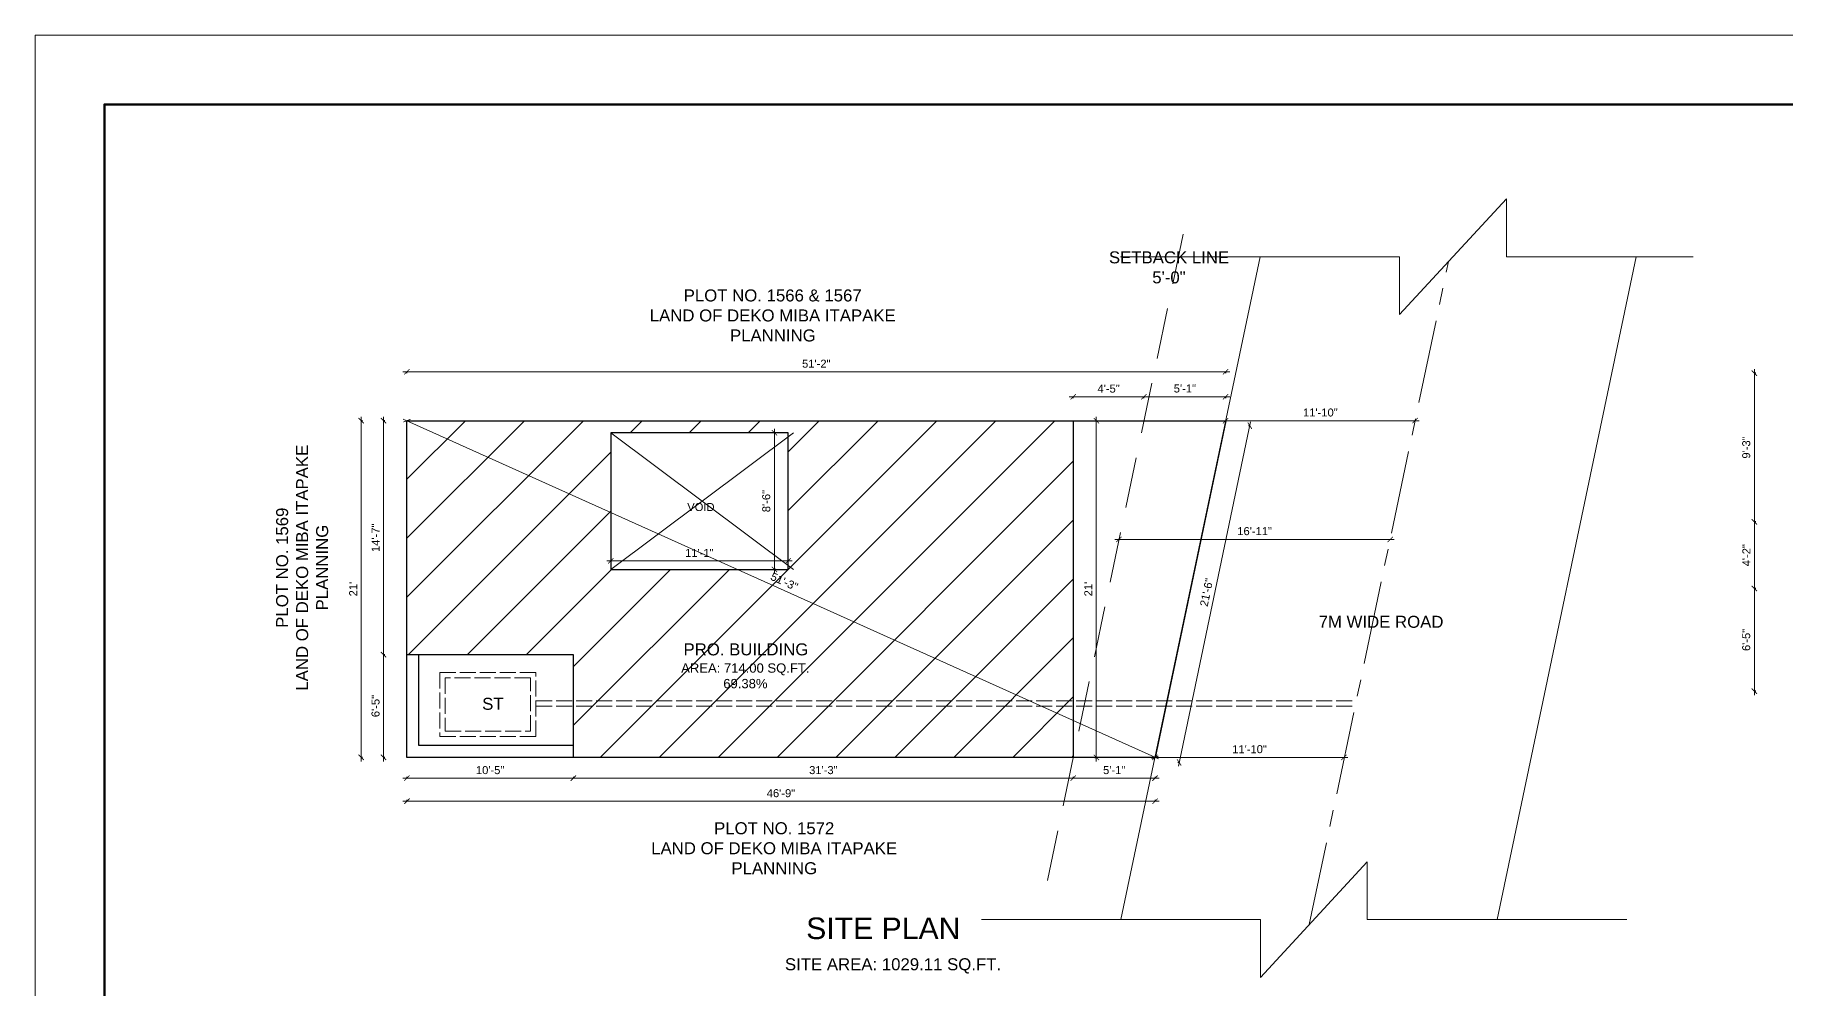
# Model space of a CAD drawing. Header units: inches. Extents: x -12073856 to 12321241, y -1226296 to 1319224.
# Drawn here: x 115786 to 117099, y 46204 to 46920 of the extents above; entities that cross this region are included whole.
import ezdxf

# ---------------------------------------------------------------- set-up
doc = ezdxf.new("R2010")
doc.units = ezdxf.units.IN
doc.header["$MEASUREMENT"] = 0
doc.header["$PDMODE"] = 35
for name, pattern in [('ACAD_ISO02W100', [15, 12, -3]), ('CENTER', [2, 1.25, -0.25, 0.25, -0.25]), ('CONTINU', [0]), ('DASHED', [19.05, 12.7, -6.35])]:
    doc.linetypes.add(name, pattern=pattern)
for name, color, linetype, lineweight in [('BORDER', 7, 'Continuous', 60), ('Break Line', 125, 'CONTINU', 15), ('Centre Line', 7, 'CENTER', 18), ('Dimension', 130, 'Continuous', 9), ('Hatch', 9, 'Continuous', 9), ('Hidden', 254, 'ACAD_ISO02W100', 15), ('rOAD', 40, 'Continuous', 18), ('Setback Line', 2, 'DASHED', 13), ('SITE BOUNDARY', 1, 'Continuous', 30), ('TEXT', 255, 'Continuous', 35), ('Window', 3, 'Continuous', 0), ('Windows', 151, 'Continuous', 15)]:
    doc.layers.add(name, color=color, linetype=linetype, lineweight=lineweight)
doc.styles.get("Standard").update_dxf_attribs({"font": 'arial.ttf'})
doc.dimstyles.get("Standard").update_dxf_attribs({"dimtxt": 6, "dimasz": 4, "dimexe": 0, "dimexo": 6, "dimgap": 3, "dimtad": 1, "dimdec": 0, "dimzin": 0, "dimdsep": 46, "dimlunit": 4, "dimtxsty": 'Standard', "dimblk": 'ARCHTICK', "dimcen": 0.09, "dimdle": 3, "dimclrd": 256, "dimadec": 0, "dimazin": 0, "dimtfac": 1, "dimtdec": 0, "dimtofl": 0, "dimtmove": 0, "dimatfit": 3, "dimfxl": 1, "dimfxlon": 1, "dimtolj": 1, "dimtzin": 0, "dimlwd": -1, "dimarcsym": 0})

# ---------------------------------------------------------------- blocks, each defined once
blk = doc.blocks.new('_ArchTick')
at = {"color": 0, "linetype": 'ByBlock', "const_width": 0.15}
blk.add_lwpolyline([(-0.5, -0.5), (0.5, 0.5)], dxfattribs=at)
blk = doc.blocks.new('*D1813')
at = {"layer": 'Defpoints', "color": 0, "transparency": 16777216}
for p in [(116678.9, 46648.6), (116617.6, 46630.6), (116678.9, 46630.6)]:
    blk.add_point(p, dxfattribs=at)
at = {"layer": 'Dimension', "transparency": 16777216}
blk.add_line((116614.6, 46648.6), (116681.9, 46648.6), dxfattribs=at)
at = {"layer": 'Dimension', "color": 0, "lineweight": -2, "transparency": 16777216}
for p, q in [((116617.6, 46647.6), (116617.6, 46648.6)), ((116678.9, 46647.6), (116678.9, 46648.6))]:
    blk.add_line(p, q, dxfattribs=at)
at = {"layer": 'Dimension', "transparency": 16777216, "xscale": 4, "yscale": 4, "zscale": 4, "rotation": 180}
blk.add_blockref('_ArchTick', (116617.6, 46648.6), dxfattribs=at)
at = {"layer": 'Dimension', "transparency": 16777216, "xscale": 4, "yscale": 4, "zscale": 4}
blk.add_blockref('_ArchTick', (116678.9, 46648.6), dxfattribs=at)
at = {"layer": 'Dimension', "color": 0, "lineweight": -2, "transparency": 16777216, "insert": (116648.3, 46654.7), "char_height": 6, "attachment_point": 5}
blk.add_mtext('\\A1;5\'-1"', dxfattribs=at)
blk = doc.blocks.new('*D1814')
at = {"layer": 'Defpoints', "color": 0, "transparency": 16777216}
for p in [(116564.6, 46378.1), (116625.9, 46378.1), (116564.6, 46362.5)]:
    blk.add_point(p, dxfattribs=at)
at = {"layer": 'Dimension', "transparency": 16777216}
blk.add_line((116628.9, 46362.5), (116561.6, 46362.5), dxfattribs=at)
at = {"layer": 'Dimension', "color": 0, "lineweight": -2, "transparency": 16777216}
for p, q in [((116564.6, 46363.5), (116564.6, 46362.5)), ((116625.9, 46363.5), (116625.9, 46362.5))]:
    blk.add_line(p, q, dxfattribs=at)
at = {"layer": 'Dimension', "transparency": 16777216, "xscale": 4, "yscale": 4, "zscale": 4, "rotation": 180}
blk.add_blockref('_ArchTick', (116564.6, 46362.5), dxfattribs=at)
at = {"layer": 'Dimension', "transparency": 16777216, "xscale": 4, "yscale": 4, "zscale": 4}
blk.add_blockref('_ArchTick', (116625.9, 46362.5), dxfattribs=at)
at = {"layer": 'Dimension', "color": 0, "lineweight": -2, "transparency": 16777216, "insert": (116595.3, 46368.5), "char_height": 6, "attachment_point": 5}
blk.add_mtext('\\A1;5\'-1"', dxfattribs=at)
blk = doc.blocks.new('*D1815')
at = {"layer": 'Defpoints', "color": 0, "transparency": 16777216}
for p in [(116189.7, 46378.1), (116564.6, 46378.1), (116189.7, 46362.5)]:
    blk.add_point(p, dxfattribs=at)
at = {"layer": 'Dimension', "transparency": 16777216}
blk.add_line((116567.6, 46362.5), (116186.7, 46362.5), dxfattribs=at)
at = {"layer": 'Dimension', "color": 0, "lineweight": -2, "transparency": 16777216}
for p, q in [((116189.7, 46363.5), (116189.7, 46362.5)), ((116564.6, 46363.5), (116564.6, 46362.5))]:
    blk.add_line(p, q, dxfattribs=at)
at = {"layer": 'Dimension', "transparency": 16777216, "xscale": 4, "yscale": 4, "zscale": 4, "rotation": 180}
blk.add_blockref('_ArchTick', (116189.7, 46362.5), dxfattribs=at)
at = {"layer": 'Dimension', "transparency": 16777216, "xscale": 4, "yscale": 4, "zscale": 4}
blk.add_blockref('_ArchTick', (116564.6, 46362.5), dxfattribs=at)
at = {"layer": 'Dimension', "color": 0, "lineweight": -2, "transparency": 16777216, "insert": (116377.2, 46368.5), "char_height": 6, "attachment_point": 5}
blk.add_mtext('\\A1;31\'-3"', dxfattribs=at)
blk = doc.blocks.new('*D1816')
at = {"layer": 'Defpoints', "color": 0, "transparency": 16777216}
for p in [(116064.9, 46378.1), (116189.7, 46378.1), (116064.9, 46362.5)]:
    blk.add_point(p, dxfattribs=at)
at = {"layer": 'Windows', "transparency": 16777216}
blk.add_line((116192.7, 46362.5), (116061.9, 46362.5), dxfattribs=at)
at = {"layer": 'Windows', "color": 0, "lineweight": -2, "transparency": 16777216}
for p, q in [((116064.9, 46363.5), (116064.9, 46362.5)), ((116189.7, 46363.5), (116189.7, 46362.5))]:
    blk.add_line(p, q, dxfattribs=at)
at = {"layer": 'Windows', "transparency": 16777216, "xscale": 4, "yscale": 4, "zscale": 4, "rotation": 180}
blk.add_blockref('_ArchTick', (116064.9, 46362.5), dxfattribs=at)
at = {"layer": 'Windows', "transparency": 16777216, "xscale": 4, "yscale": 4, "zscale": 4}
blk.add_blockref('_ArchTick', (116189.7, 46362.5), dxfattribs=at)
at = {"layer": 'Windows', "color": 0, "lineweight": -2, "transparency": 16777216, "insert": (116127.3, 46368.5), "char_height": 6, "attachment_point": 5}
blk.add_mtext('\\A1;10\'-5"', dxfattribs=at)
blk = doc.blocks.new('*D1817')
at = {"layer": 'Defpoints', "color": 0, "transparency": 16777216}
for p in [(116064.9, 46630.6), (116064.9, 46630.6), (116625.9, 46378.1)]:
    blk.add_point(p, dxfattribs=at)
at = {"layer": 'Dimension', "transparency": 16777216}
blk.add_line((116628.6, 46376.9), (116062.2, 46631.8), dxfattribs=at)
at = {"layer": 'Dimension', "transparency": 16777216, "xscale": 4, "yscale": 4, "zscale": 4}
for p, rotation in [((116064.9, 46630.6), 155.7682148138316), ((116625.9, 46378.1), 335.7682148138316)]:
    blk.add_blockref('_ArchTick', p, dxfattribs=dict(at, rotation=rotation))
at = {"layer": 'Dimension', "color": 0, "lineweight": -2, "transparency": 16777216, "insert": (116347.9, 46509.9), "char_height": 6, "attachment_point": 5, "rotation": 335.7682}
blk.add_mtext('\\A1;51\'-3"', dxfattribs=at)
blk = doc.blocks.new('*D1818')
at = {"layer": 'Defpoints', "color": 0, "transparency": 16777216}
for p in [(116064.9, 46630.6), (116047.4, 46455.1), (116064.9, 46455.1)]:
    blk.add_point(p, dxfattribs=at)
at = {"layer": 'Dimension', "transparency": 16777216}
blk.add_line((116047.4, 46633.6), (116047.4, 46452.1), dxfattribs=at)
at = {"layer": 'Dimension', "color": 0, "lineweight": -2, "transparency": 16777216}
for p, q in [((116048.4, 46630.6), (116047.4, 46630.6)), ((116048.4, 46455.1), (116047.4, 46455.1))]:
    blk.add_line(p, q, dxfattribs=at)
at = {"layer": 'Dimension', "transparency": 16777216, "xscale": 4, "yscale": 4, "zscale": 4}
for p, rotation in [((116047.4, 46630.6), 90), ((116047.4, 46455.1), 270)]:
    blk.add_blockref('_ArchTick', p, dxfattribs=dict(at, rotation=rotation))
at = {"layer": 'Dimension', "color": 0, "lineweight": -2, "transparency": 16777216, "insert": (116041.4, 46542.8), "char_height": 6, "attachment_point": 5, "rotation": 90}
blk.add_mtext('\\A1;14\'-7"', dxfattribs=at)
blk = doc.blocks.new('*D1819')
at = {"layer": 'Defpoints', "color": 0, "transparency": 16777216}
for p in [(116678.9, 46630.6), (116625.9, 46378.1), (116644, 46374.3)]:
    blk.add_point(p, dxfattribs=at)
at = {"layer": 'Dimension', "transparency": 16777216}
blk.add_line((116697.6, 46629.7), (116643.4, 46371.4), dxfattribs=at)
at = {"layer": 'Dimension', "color": 0, "lineweight": -2, "transparency": 16777216}
for p, q in [((116696, 46627), (116697, 46626.8)), ((116643, 46374.5), (116644, 46374.3))]:
    blk.add_line(p, q, dxfattribs=at)
at = {"layer": 'Dimension', "transparency": 16777216, "xscale": 4, "yscale": 4, "zscale": 4}
for p, rotation in [((116697, 46626.8), 78.14558705719465), ((116644, 46374.3), 258.1455870571946)]:
    blk.add_blockref('_ArchTick', p, dxfattribs=dict(at, rotation=rotation))
at = {"layer": 'Dimension', "color": 0, "lineweight": -2, "transparency": 16777216, "insert": (116664.6, 46501.8), "char_height": 6, "attachment_point": 5, "rotation": 78.1456}
blk.add_mtext('\\A1;21\'-6"', dxfattribs=at)
blk = doc.blocks.new('*D1820')
at = {"layer": 'Defpoints', "color": 0, "transparency": 16777216}
for p in [(116678.9, 46667.3), (116064.9, 46630.6), (116678.9, 46630.6)]:
    blk.add_point(p, dxfattribs=at)
at = {"layer": 'Dimension', "transparency": 16777216}
blk.add_line((116061.9, 46667.3), (116681.9, 46667.3), dxfattribs=at)
at = {"layer": 'Dimension', "color": 0, "lineweight": -2, "transparency": 16777216}
for p, q in [((116064.9, 46666.3), (116064.9, 46667.3)), ((116678.9, 46666.3), (116678.9, 46667.3))]:
    blk.add_line(p, q, dxfattribs=at)
at = {"layer": 'Dimension', "transparency": 16777216, "xscale": 4, "yscale": 4, "zscale": 4, "rotation": 180}
blk.add_blockref('_ArchTick', (116064.9, 46667.3), dxfattribs=at)
at = {"layer": 'Dimension', "transparency": 16777216, "xscale": 4, "yscale": 4, "zscale": 4}
blk.add_blockref('_ArchTick', (116678.9, 46667.3), dxfattribs=at)
at = {"layer": 'Dimension', "color": 0, "lineweight": -2, "transparency": 16777216, "insert": (116371.9, 46673.3), "char_height": 6, "attachment_point": 5}
blk.add_mtext('\\A1;51\'-2"', dxfattribs=at)
blk = doc.blocks.new('*D1821')
at = {"layer": 'Defpoints', "color": 0, "transparency": 16777216}
for p in [(116064.9, 46378.1), (116625.9, 46378.1), (116625.9, 46345.2)]:
    blk.add_point(p, dxfattribs=at)
at = {"layer": 'Dimension', "transparency": 16777216}
blk.add_line((116061.9, 46345.2), (116628.9, 46345.2), dxfattribs=at)
at = {"layer": 'Dimension', "color": 0, "lineweight": -2, "transparency": 16777216}
for p, q in [((116064.9, 46346.2), (116064.9, 46345.2)), ((116625.9, 46346.2), (116625.9, 46345.2))]:
    blk.add_line(p, q, dxfattribs=at)
at = {"layer": 'Dimension', "transparency": 16777216, "xscale": 4, "yscale": 4, "zscale": 4, "rotation": 180}
blk.add_blockref('_ArchTick', (116064.9, 46345.2), dxfattribs=at)
at = {"layer": 'Dimension', "transparency": 16777216, "xscale": 4, "yscale": 4, "zscale": 4}
blk.add_blockref('_ArchTick', (116625.9, 46345.2), dxfattribs=at)
at = {"layer": 'Dimension', "color": 0, "lineweight": -2, "transparency": 16777216, "insert": (116345.4, 46351.2), "char_height": 6, "attachment_point": 5}
blk.add_mtext('\\A1;46\'-9"', dxfattribs=at)
blk = doc.blocks.new('*D1885')
at = {"layer": 'Defpoints', "color": 0, "transparency": 16777216}
for p in [(116598.9, 46541.6), (116598.9, 46541.6), (116802.3, 46541.7)]:
    blk.add_point(p, dxfattribs=at)
at = {"layer": 'Dimension', "transparency": 16777216}
blk.add_line((116805.3, 46541.6), (116595.9, 46541.6), dxfattribs=at)
at = {"layer": 'Dimension', "transparency": 16777216, "xscale": 4, "yscale": 4, "zscale": 4, "rotation": 180}
blk.add_blockref('_ArchTick', (116598.9, 46541.6), dxfattribs=at)
at = {"layer": 'Dimension', "transparency": 16777216, "xscale": 4, "yscale": 4, "zscale": 4}
blk.add_blockref('_ArchTick', (116802.3, 46541.6), dxfattribs=at)
at = {"layer": 'Dimension', "color": 0, "lineweight": -2, "transparency": 16777216, "insert": (116700.6, 46547.7), "char_height": 6, "attachment_point": 5}
blk.add_mtext('\\A1;16\'-11"', dxfattribs=at)
blk = doc.blocks.new('*D1822')
at = {"layer": 'Defpoints', "color": 0, "transparency": 16777216}
for p in [(116564.6, 46648.6), (116564.6, 46630.6), (116617.6, 46630.6)]:
    blk.add_point(p, dxfattribs=at)
at = {"layer": 'Dimension', "transparency": 16777216}
blk.add_line((116620.6, 46648.6), (116561.6, 46648.6), dxfattribs=at)
at = {"layer": 'Dimension', "color": 0, "lineweight": -2, "transparency": 16777216}
for p, q in [((116564.6, 46647.6), (116564.6, 46648.6)), ((116617.6, 46647.6), (116617.6, 46648.6))]:
    blk.add_line(p, q, dxfattribs=at)
at = {"layer": 'Dimension', "transparency": 16777216, "xscale": 4, "yscale": 4, "zscale": 4, "rotation": 180}
blk.add_blockref('_ArchTick', (116564.6, 46648.6), dxfattribs=at)
at = {"layer": 'Dimension', "transparency": 16777216, "xscale": 4, "yscale": 4, "zscale": 4}
blk.add_blockref('_ArchTick', (116617.6, 46648.6), dxfattribs=at)
at = {"layer": 'Dimension', "color": 0, "lineweight": -2, "transparency": 16777216, "insert": (116591.1, 46654.6), "char_height": 6, "attachment_point": 5}
blk.add_mtext('\\A1;4\'-5"', dxfattribs=at)
blk = doc.blocks.new('*D1886')
at = {"layer": 'Defpoints', "color": 0, "transparency": 16777216}
for p in [(116625.9, 46378.1), (116767.6, 46378.1), (116767.6, 46376.7)]:
    blk.add_point(p, dxfattribs=at)
at = {"layer": 'Dimension', "transparency": 16777216}
blk.add_line((116622.9, 46378.1), (116770.6, 46378.1), dxfattribs=at)
at = {"layer": 'Dimension', "transparency": 16777216, "xscale": 4, "yscale": 4, "zscale": 4, "rotation": 180}
blk.add_blockref('_ArchTick', (116625.9, 46378.1), dxfattribs=at)
at = {"layer": 'Dimension', "transparency": 16777216, "xscale": 4, "yscale": 4, "zscale": 4}
blk.add_blockref('_ArchTick', (116767.6, 46378.1), dxfattribs=at)
at = {"layer": 'Dimension', "color": 0, "lineweight": -2, "transparency": 16777216, "insert": (116696.8, 46384.2), "char_height": 6, "attachment_point": 5}
blk.add_mtext('\\A1;11\'-10"', dxfattribs=at)
blk = doc.blocks.new('*D1823')
at = {"layer": 'Defpoints', "color": 0, "transparency": 16777216}
for p in [(116678.9, 46630.6), (116820.9, 46630.6), (116820.9, 46630.6)]:
    blk.add_point(p, dxfattribs=at)
at = {"layer": 'Dimension', "transparency": 16777216}
blk.add_line((116675.9, 46630.6), (116823.9, 46630.6), dxfattribs=at)
at = {"layer": 'Dimension', "transparency": 16777216, "xscale": 4, "yscale": 4, "zscale": 4, "rotation": 180}
blk.add_blockref('_ArchTick', (116678.9, 46630.6), dxfattribs=at)
at = {"layer": 'Dimension', "transparency": 16777216, "xscale": 4, "yscale": 4, "zscale": 4}
blk.add_blockref('_ArchTick', (116820.9, 46630.6), dxfattribs=at)
at = {"layer": 'Dimension', "color": 0, "lineweight": -2, "transparency": 16777216, "insert": (116749.9, 46636.7), "char_height": 6, "attachment_point": 5}
blk.add_mtext('\\A1;11\'-10"', dxfattribs=at)
blk = doc.blocks.new('*D2035')
at = {"layer": 'Defpoints', "color": 0, "transparency": 16777216}
for p in [(116350.7, 46525.4), (116217.7, 46519.1), (116350.7, 46519.1)]:
    blk.add_point(p, dxfattribs=at)
at = {"layer": 'Dimension', "transparency": 16777216}
blk.add_line((116214.7, 46525.4), (116353.7, 46525.4), dxfattribs=at)
at = {"layer": 'Dimension', "color": 0, "lineweight": -2, "transparency": 16777216}
for p, q in [((116217.7, 46525.1), (116217.7, 46525.4)), ((116350.7, 46525.1), (116350.7, 46525.4))]:
    blk.add_line(p, q, dxfattribs=at)
at = {"layer": 'Dimension', "transparency": 16777216, "xscale": 4, "yscale": 4, "zscale": 4, "rotation": 180}
blk.add_blockref('_ArchTick', (116217.7, 46525.4), dxfattribs=at)
at = {"layer": 'Dimension', "transparency": 16777216, "xscale": 4, "yscale": 4, "zscale": 4}
blk.add_blockref('_ArchTick', (116350.7, 46525.4), dxfattribs=at)
at = {"layer": 'Dimension', "color": 0, "lineweight": -2, "transparency": 16777216, "insert": (116284.2, 46531.4), "char_height": 6, "attachment_point": 5}
blk.add_mtext('\\A1;11\'-1"', dxfattribs=at)
blk = doc.blocks.new('*D2036')
at = {"layer": 'Defpoints', "color": 0, "transparency": 16777216}
for p in [(116350.7, 46621.6), (116340.5, 46519.1), (116350.7, 46519.1)]:
    blk.add_point(p, dxfattribs=at)
at = {"layer": 'Dimension', "transparency": 16777216}
blk.add_line((116340.5, 46624.6), (116340.5, 46516.1), dxfattribs=at)
at = {"layer": 'Dimension', "color": 0, "lineweight": -2, "transparency": 16777216}
for p, q in [((116341.5, 46621.6), (116340.5, 46621.6)), ((116341.5, 46519.1), (116340.5, 46519.1))]:
    blk.add_line(p, q, dxfattribs=at)
at = {"layer": 'Dimension', "transparency": 16777216, "xscale": 4, "yscale": 4, "zscale": 4}
for p, rotation in [((116340.5, 46621.6), 90), ((116340.5, 46519.1), 270)]:
    blk.add_blockref('_ArchTick', p, dxfattribs=dict(at, rotation=rotation))
at = {"layer": 'Dimension', "color": 0, "lineweight": -2, "transparency": 16777216, "insert": (116334.4, 46570.3), "char_height": 6, "attachment_point": 5, "rotation": 90}
blk.add_mtext('\\A1;8\'-6"', dxfattribs=at)
blk = doc.blocks.new('*D1874')
at = {"layer": 'Defpoints', "color": 0, "transparency": 16777216}
for p in [(116064.9, 46455.1), (116047.4, 46378.1), (116064.9, 46378.1)]:
    blk.add_point(p, dxfattribs=at)
at = {"layer": 'Dimension', "transparency": 16777216}
blk.add_line((116047.4, 46458.1), (116047.4, 46375.1), dxfattribs=at)
at = {"layer": 'Dimension', "color": 0, "lineweight": -2, "transparency": 16777216}
for p, q in [((116048.4, 46455.1), (116047.4, 46455.1)), ((116048.4, 46378.1), (116047.4, 46378.1))]:
    blk.add_line(p, q, dxfattribs=at)
at = {"layer": 'Dimension', "transparency": 16777216, "xscale": 4, "yscale": 4, "zscale": 4}
for p, rotation in [((116047.4, 46455.1), 90), ((116047.4, 46378.1), 270)]:
    blk.add_blockref('_ArchTick', p, dxfattribs=dict(at, rotation=rotation))
at = {"layer": 'Dimension', "color": 0, "transparency": 16777216, "insert": (116041.4, 46416.6), "char_height": 6, "attachment_point": 5, "rotation": 90}
blk.add_mtext('\\A1;6\'-5"', dxfattribs=at)
blk = doc.blocks.new('*D1875')
at = {"layer": 'Defpoints', "color": 0, "transparency": 16777216}
for p in [(116064.9, 46630.6), (116030.6, 46378.1), (116064.9, 46378.1)]:
    blk.add_point(p, dxfattribs=at)
at = {"layer": 'Windows', "transparency": 16777216}
blk.add_line((116030.6, 46633.6), (116030.6, 46375.1), dxfattribs=at)
at = {"layer": 'Windows', "color": 0, "lineweight": -2, "transparency": 16777216}
for p, q in [((116031.6, 46630.6), (116030.6, 46630.6)), ((116031.6, 46378.1), (116030.6, 46378.1))]:
    blk.add_line(p, q, dxfattribs=at)
at = {"layer": 'Windows', "transparency": 16777216, "xscale": 4, "yscale": 4, "zscale": 4}
for p, rotation in [((116030.6, 46630.6), 90), ((116030.6, 46378.1), 270)]:
    blk.add_blockref('_ArchTick', p, dxfattribs=dict(at, rotation=rotation))
at = {"layer": 'Windows', "color": 0, "transparency": 16777216, "insert": (116024.6, 46504.3), "char_height": 6, "attachment_point": 5, "rotation": 90}
blk.add_mtext("\\A1;21'", dxfattribs=at)
blk = doc.blocks.new('*D2037')
at = {"layer": 'Defpoints', "color": 0, "transparency": 16777216}
for p in [(116564.6, 46630.6), (116564.6, 46378.1), (116581.9, 46378.1)]:
    blk.add_point(p, dxfattribs=at)
at = {"layer": 'Dimension', "color": 0, "lineweight": -2, "transparency": 16777216}
for p, q in [((116580.9, 46630.6), (116581.9, 46630.6)), ((116580.9, 46378.1), (116581.9, 46378.1))]:
    blk.add_line(p, q, dxfattribs=at)
at = {"layer": 'Dimension', "transparency": 16777216}
blk.add_line((116581.9, 46633.6), (116581.9, 46375.1), dxfattribs=at)
at = {"layer": 'Dimension', "transparency": 16777216, "xscale": 4, "yscale": 4, "zscale": 4}
for p, rotation in [((116581.9, 46630.6), 90), ((116581.9, 46378.1), 270)]:
    blk.add_blockref('_ArchTick', p, dxfattribs=dict(at, rotation=rotation))
at = {"layer": 'Dimension', "color": 0, "lineweight": -2, "transparency": 16777216, "insert": (116575.9, 46504.3), "char_height": 6, "attachment_point": 5, "rotation": 90}
blk.add_mtext("\\A1;21'", dxfattribs=at)
blk = doc.blocks.new('*D2747')
at = {"layer": 'Defpoints', "color": 0, "transparency": 16777216}
for p in [(117323.1, 46666.2), (117075.4, 46554.7), (117323.1, 46554.7)]:
    blk.add_point(p, dxfattribs=at)
at = {"layer": 'Windows', "transparency": 16777216}
blk.add_line((117075.4, 46669.2), (117075.4, 46551.7), dxfattribs=at)
at = {"layer": 'Windows', "color": 0, "lineweight": -2, "transparency": 16777216}
for p, q in [((117076.4, 46666.2), (117075.4, 46666.2)), ((117076.4, 46554.7), (117075.4, 46554.7))]:
    blk.add_line(p, q, dxfattribs=at)
at = {"layer": 'Windows', "transparency": 16777216, "xscale": 4, "yscale": 4, "zscale": 4}
for p, rotation in [((117075.4, 46666.2), 90), ((117075.4, 46554.7), 270)]:
    blk.add_blockref('_ArchTick', p, dxfattribs=dict(at, rotation=rotation))
at = {"layer": 'Windows', "color": 0, "transparency": 16777216, "insert": (117069.3, 46610.5), "char_height": 6, "attachment_point": 5, "rotation": 90}
blk.add_mtext('\\A1;9\'-3"', dxfattribs=at)
blk = doc.blocks.new('*D2748')
at = {"layer": 'Defpoints', "color": 0, "transparency": 16777216}
for p in [(117323.1, 46554.7), (117075.4, 46504.7), (117184.3, 46504.7)]:
    blk.add_point(p, dxfattribs=at)
at = {"layer": 'Windows', "transparency": 16777216}
blk.add_line((117075.4, 46557.7), (117075.4, 46501.7), dxfattribs=at)
at = {"layer": 'Windows', "color": 0, "lineweight": -2, "transparency": 16777216}
for p, q in [((117076.4, 46554.7), (117075.4, 46554.7)), ((117076.4, 46504.7), (117075.4, 46504.7))]:
    blk.add_line(p, q, dxfattribs=at)
at = {"layer": 'Windows', "transparency": 16777216, "xscale": 4, "yscale": 4, "zscale": 4}
for p, rotation in [((117075.4, 46554.7), 90), ((117075.4, 46504.7), 270)]:
    blk.add_blockref('_ArchTick', p, dxfattribs=dict(at, rotation=rotation))
at = {"layer": 'Windows', "color": 0, "transparency": 16777216, "insert": (117069.4, 46529.7), "char_height": 6, "attachment_point": 5, "rotation": 90}
blk.add_mtext('\\A1;4\'-2"', dxfattribs=at)
blk = doc.blocks.new('*D2749')
at = {"layer": 'Defpoints', "color": 0, "transparency": 16777216}
for p in [(117184.3, 46504.7), (117075.4, 46427.7), (117323.1, 46427.7)]:
    blk.add_point(p, dxfattribs=at)
at = {"layer": 'Windows', "transparency": 16777216}
blk.add_line((117075.4, 46507.7), (117075.4, 46424.7), dxfattribs=at)
at = {"layer": 'Windows', "color": 0, "lineweight": -2, "transparency": 16777216}
for p, q in [((117076.4, 46504.7), (117075.4, 46504.7)), ((117076.4, 46427.7), (117075.4, 46427.7))]:
    blk.add_line(p, q, dxfattribs=at)
at = {"layer": 'Windows', "transparency": 16777216, "xscale": 4, "yscale": 4, "zscale": 4}
for p, rotation in [((117075.4, 46504.7), 90), ((117075.4, 46427.7), 270)]:
    blk.add_blockref('_ArchTick', p, dxfattribs=dict(at, rotation=rotation))
at = {"layer": 'Windows', "color": 0, "transparency": 16777216, "insert": (117069.3, 46466.2), "char_height": 6, "attachment_point": 5, "rotation": 90}
blk.add_mtext('\\A1;6\'-5"', dxfattribs=at)

msp = doc.modelspace()

# ---------------------------------------------------------------- hatches: boundary and pattern name
at = {"layer": 'Hatch'}
h = msp.add_hatch(dxfattribs=at)
h.set_pattern_fill('ANSI31', color=256, scale=250)
h.set_pattern_definition([(45, (-7196.075, 8576.25), (-22.097087, 22.097087), [])])
h.paths.add_polyline_path([(116564.61, 46630.6), (116564.61, 46378.1), (116189.73, 46378.1), (116189.73, 46455.1), (116064.91, 46455.1), (116064.91, 46630.6)])
h.paths.add_polyline_path([(116268.31, 46424.53), (116369.03, 46424.53), (116369.03, 46468.06), (116268.31, 46468.06)], flags=24)
h.paths.add_polyline_path([(116273.59, 46559.58), (116297.08, 46559.58), (116297.08, 46571.95), (116273.59, 46571.95)], flags=8)
h.paths.add_polyline_path([(116350.73, 46621.6), (116217.73, 46621.6), (116217.73, 46519.1), (116350.73, 46519.1)], flags=16)

# ---------------------------------------------------------------- linework, layer by layer
at = {"layer": 'BORDER'}
msp.add_lwpolyline([(118900.84, 46867.84), (118900.84, 44776.99), (115838.01, 44776.99), (115838.01, 46867.84)], close=True, dxfattribs=at)
at = {"layer": 'Break Line'}
for p, q in [((116809.35, 46710.25), (116889.41, 46796.95)), ((116889.41, 46753.6), (116889.41, 46796.95)), ((116809.35, 46753.6), (116600.12, 46753.6)), ((116809.35, 46753.6), (116809.35, 46710.25)), ((117029.44, 46753.6), (116889.41, 46753.6)), ((116704.99, 46213.07), (116785.05, 46299.77)), ((116785.05, 46256.42), (116785.05, 46299.77)), ((116704.99, 46256.42), (116495.76, 46256.42)), ((116704.99, 46256.42), (116704.99, 46213.07)), ((116979.73, 46256.42), (116785.05, 46256.42))]:
    msp.add_line(p, q, dxfattribs=at)
at = {"layer": 'Centre Line', "ltscale": 50}
msp.add_line((116741.63, 46252.76), (116845.99, 46749.93), dxfattribs=at)
at = {"layer": 'Hidden'}
for p, q in [((116161.85, 46420.48), (116776.84, 46420.48)), ((116161.85, 46416.48), (116776, 46416.48))]:
    msp.add_line(p, q, dxfattribs=at)
for points in [[(116161.5, 46393.63), (116161.5, 46441.63), (116089.5, 46441.63), (116089.5, 46393.63)], [(116157.5, 46397.63), (116157.5, 46437.63), (116093.5, 46437.63), (116093.5, 46397.63)]]:
    msp.add_lwpolyline(points, close=True, dxfattribs=at)
at = {"layer": 'rOAD'}
for p, q in [((116600.37, 46256.42), (116704.73, 46753.6)), ((116882.39, 46256.42), (116986.75, 46753.6))]:
    msp.add_line(p, q, dxfattribs=at)
at = {"layer": 'Setback Line', "ltscale": 3}
msp.add_line((116545.24, 46285.82), (116647.73, 46774.11), dxfattribs=at)
at = {"layer": 'SITE BOUNDARY'}
for p, q in [((116064.91, 46455.1), (116064.91, 46630.6)), ((116064.91, 46630.6), (116678.91, 46630.6)), ((116678.91, 46630.6), (116625.91, 46378.1)), ((116064.91, 46378.1), (116064.91, 46455.1)), ((116073.91, 46387.1), (116073.91, 46455.1)), ((116189.73, 46378.1), (116064.91, 46378.1)), ((116189.73, 46387.1), (116073.91, 46387.1)), ((116625.91, 46378.1), (116189.73, 46378.1))]:
    msp.add_line(p, q, dxfattribs=at)
for points in [[(116564.61, 46630.6), (116564.61, 46378.1), (116189.73, 46378.1), (116189.73, 46455.1), (116064.91, 46455.1), (116064.91, 46630.6)], [(116350.73, 46621.6), (116217.73, 46621.6), (116217.73, 46519.1), (116350.73, 46519.1)]]:
    msp.add_lwpolyline(points, close=True, dxfattribs=at)
at = {"layer": 'Window'}
msp.add_lwpolyline([(118952.84, 46919.84), (118952.84, 44724.99), (115786.01, 44724.99), (115786.01, 46919.84)], close=True, dxfattribs=at)
at = {"layer": 'Windows'}
for p, q in [((116354.73, 46621.6), (116217.73, 46519.1)), ((116217.73, 46621.6), (116354.73, 46519.1))]:
    msp.add_line(p, q, dxfattribs=at)

# ---------------------------------------------------------------- texts
at = {"layer": 'TEXT'}
for s, width, gutter_width, heights, insert, char_height, attachment_point in [('\\pi18.73171;SETBACK LINE\\P\\pi51.21705;5\'-0"', 126.3584, 1.5, [0], (116572.62, 46757.6), 9, 1), ('\\pi38.51127;PLOT NO. 1566 & 1567\\P\\pi13.06141;LAND OF DEKO MIBA ITAPAKE \\P\\pi73.22512;PLANNING', 208.9714, 1.5, [52.56], (116233.96, 46729.03), 9, 1), ('\\pi32.11468;VOID', 84.2389, 1, [0], (116243.01, 46562.76), 6, 7), ('7M WIDE ROAD', 126.3584, 1.5, [0], (116748.62, 46484.28), 9, 1), ('\\pi101.09982;PRO. BUILDING\\P\\pi99.3548;{\\H0.77778x;AREA: 714.00 SQ.FT.\\P\\pi130.93129;69.38%}', 294.0598, 2.7, [45.45], (116171.22, 46463.59), 9, 1), ('ST', 23.0959, 1.5, [12.05], (116121.32, 46422.76), 9, 1), ('\\pi60.22853;PLOT NO. 1572\\P\\pi13.06141;LAND OF DEKO MIBA ITAPAKE \\P\\pi73.22512;PLANNING', 208.9714, 1.5, [52.56], (116235.03, 46329.44), 9, 1), ('\\pi90.61169;SITE PLAN', 294.0598, 2.7, [45.45], (116273.69, 46257.99), 16.2, 1), ('\\pi184.4243;SITE AREA: 1029.11 SQ.FT.', 529.3077, 4.86, [81.82], (116163.97, 46227.43), 9, 1)]:
    msp.add_mtext_dynamic_manual_height_columns(s, width=width, gutter_width=gutter_width, heights=heights, dxfattribs=dict(at, insert=insert, char_height=char_height, attachment_point=attachment_point))
at = {"layer": 'TEXT', "insert": (115966.82, 46415.07), "char_height": 9, "attachment_point": 1, "rotation": 90}
msp.add_mtext_dynamic_manual_height_columns('\\pi60.17328;PLOT NO. 1569\\P\\pi13.06141;LAND OF DEKO MIBA ITAPAKE \\P\\pi73.22512;PLANNING', width=208.9714, gutter_width=1.5, heights=[52.56], dxfattribs=at)

# ---------------------------------------------------------------- dimensions: what is measured, and where the dimension line sits
at = {"layer": 'Dimension', "lineweight": -2}
for base, p1, p2, picture, middle in [((116678.91, 46667.28), (116064.91, 46630.6), (116678.91, 46630.6), '*D1820', (116371.91, 46673.34)), ((116564.61, 46648.59), (116617.61, 46630.6), (116564.61, 46630.6), '*D1822', (116591.11, 46654.64)), ((116678.91, 46648.59), (116617.61, 46630.6), (116678.91, 46630.6), '*D1813', (116648.26, 46654.65)), ((116820.94, 46630.6), (116678.91, 46630.6), (116820.94, 46630.6), '*D1823', (116749.93, 46636.66)), ((116598.93, 46541.64), (116802.27, 46541.65), (116598.93, 46541.64), '*D1885', (116700.6, 46547.7)), ((116350.73, 46525.4), (116217.73, 46519.1), (116350.73, 46519.1), '*D2035', (116284.23, 46531.41)), ((116625.91, 46345.15), (116064.91, 46378.1), (116625.91, 46378.1), '*D1821', (116345.41, 46351.22)), ((116189.73, 46362.45), (116564.61, 46378.1), (116189.73, 46378.1), '*D1815', (116377.17, 46368.52)), ((116564.61, 46362.45), (116625.91, 46378.1), (116564.61, 46378.1), '*D1814', (116595.26, 46368.51)), ((116767.64, 46378.1), (116625.91, 46378.1), (116767.64, 46376.66), '*D1886', (116696.78, 46384.16))]:
    dim = msp.add_linear_dim(base=base, p1=p1, p2=p2, dimstyle='Standard', override={"dimtmove": 1}, dxfattribs=at)
    dim.commit()
    dim.dimension.update_dxf_attribs({"geometry": picture, "text_midpoint": middle})
for base, p1, p2, picture, middle in [((116047.4462, 46455.099), (116064.9133, 46630.5965), (116064.9133, 46455.099), '*D1818', (116041.4339, 46542.8477)), ((116581.917, 46378.099), (116564.6058, 46630.5965), (116564.6058, 46378.099), '*D2037', (116575.9047, 46504.3477)), ((116340.4951, 46519.099), (116350.7306, 46621.5965), (116350.7306, 46519.099), '*D2036', (116334.4317, 46570.3477))]:
    dim = msp.add_linear_dim(base=base, p1=p1, p2=p2, angle=90, dimstyle='Standard', override={"dimtmove": 1}, dxfattribs=at)
    dim.commit()
    dim.dimension.update_dxf_attribs({"geometry": picture, "text_midpoint": middle})
for p1, p2, distance, picture, middle in [((116625.91, 46378.1), (116064.91, 46630.6), 0, '*D1817', (116347.9, 46509.88)), ((116678.91, 46630.6), (116625.91, 46378.1), 18.48, '*D1819', (116664.56, 46501.8))]:
    dim = msp.add_aligned_dim(p1=p1, p2=p2, distance=distance, dimstyle='Standard', override={"dimtmove": 1}, dxfattribs=at)
    dim.commit()
    dim.dimension.update_dxf_attribs({"geometry": picture, "text_midpoint": middle})
at = {"layer": 'Dimension'}
dim = msp.add_linear_dim(base=(116047.45, 46378.1), p1=(116064.91, 46455.1), p2=(116064.91, 46378.1), angle=90, dimstyle='Standard', override={"dimtmove": 1}, dxfattribs=at)
dim.commit()
dim.dimension.update_dxf_attribs({"geometry": '*D1874', "text_midpoint": (116041.38, 46416.6)})
at = {"layer": 'Windows'}
for base, p1, p2, picture, middle in [((117075.405, 46554.74), (117323.1299, 46666.2376), (117323.1299, 46554.74), '*D2747', (117069.3395, 46610.4888)), ((116030.6363, 46378.099), (116064.9133, 46630.5965), (116064.9133, 46378.099), '*D1875', (116024.624, 46504.3477))]:
    dim = msp.add_linear_dim(base=base, p1=p1, p2=p2, angle=90, dimstyle='Standard', dxfattribs=at)
    dim.commit()
    dim.dimension.update_dxf_attribs({"geometry": picture, "text_midpoint": middle})
for base, p1, p2, picture, middle in [((117075.4, 46504.74), (117323.13, 46554.74), (117184.31, 46504.74), '*D2748', (117069.39, 46529.74)), ((117075.4, 46427.74), (117184.31, 46504.74), (117323.13, 46427.74), '*D2749', (117069.34, 46466.24))]:
    dim = msp.add_linear_dim(base=base, p1=p1, p2=p2, angle=90, dimstyle='Standard', override={"dimtmove": 1}, dxfattribs=at)
    dim.commit()
    dim.dimension.update_dxf_attribs({"geometry": picture, "text_midpoint": middle})
at = {"layer": 'Windows', "lineweight": -2}
dim = msp.add_linear_dim(base=(116064.91, 46362.45), p1=(116189.73, 46378.1), p2=(116064.91, 46378.1), dimstyle='Standard', override={"dimtmove": 1}, dxfattribs=at)
dim.commit()
dim.dimension.update_dxf_attribs({"geometry": '*D1816', "text_midpoint": (116127.32, 46368.51)})

doc.saveas('drawing.dxf')
